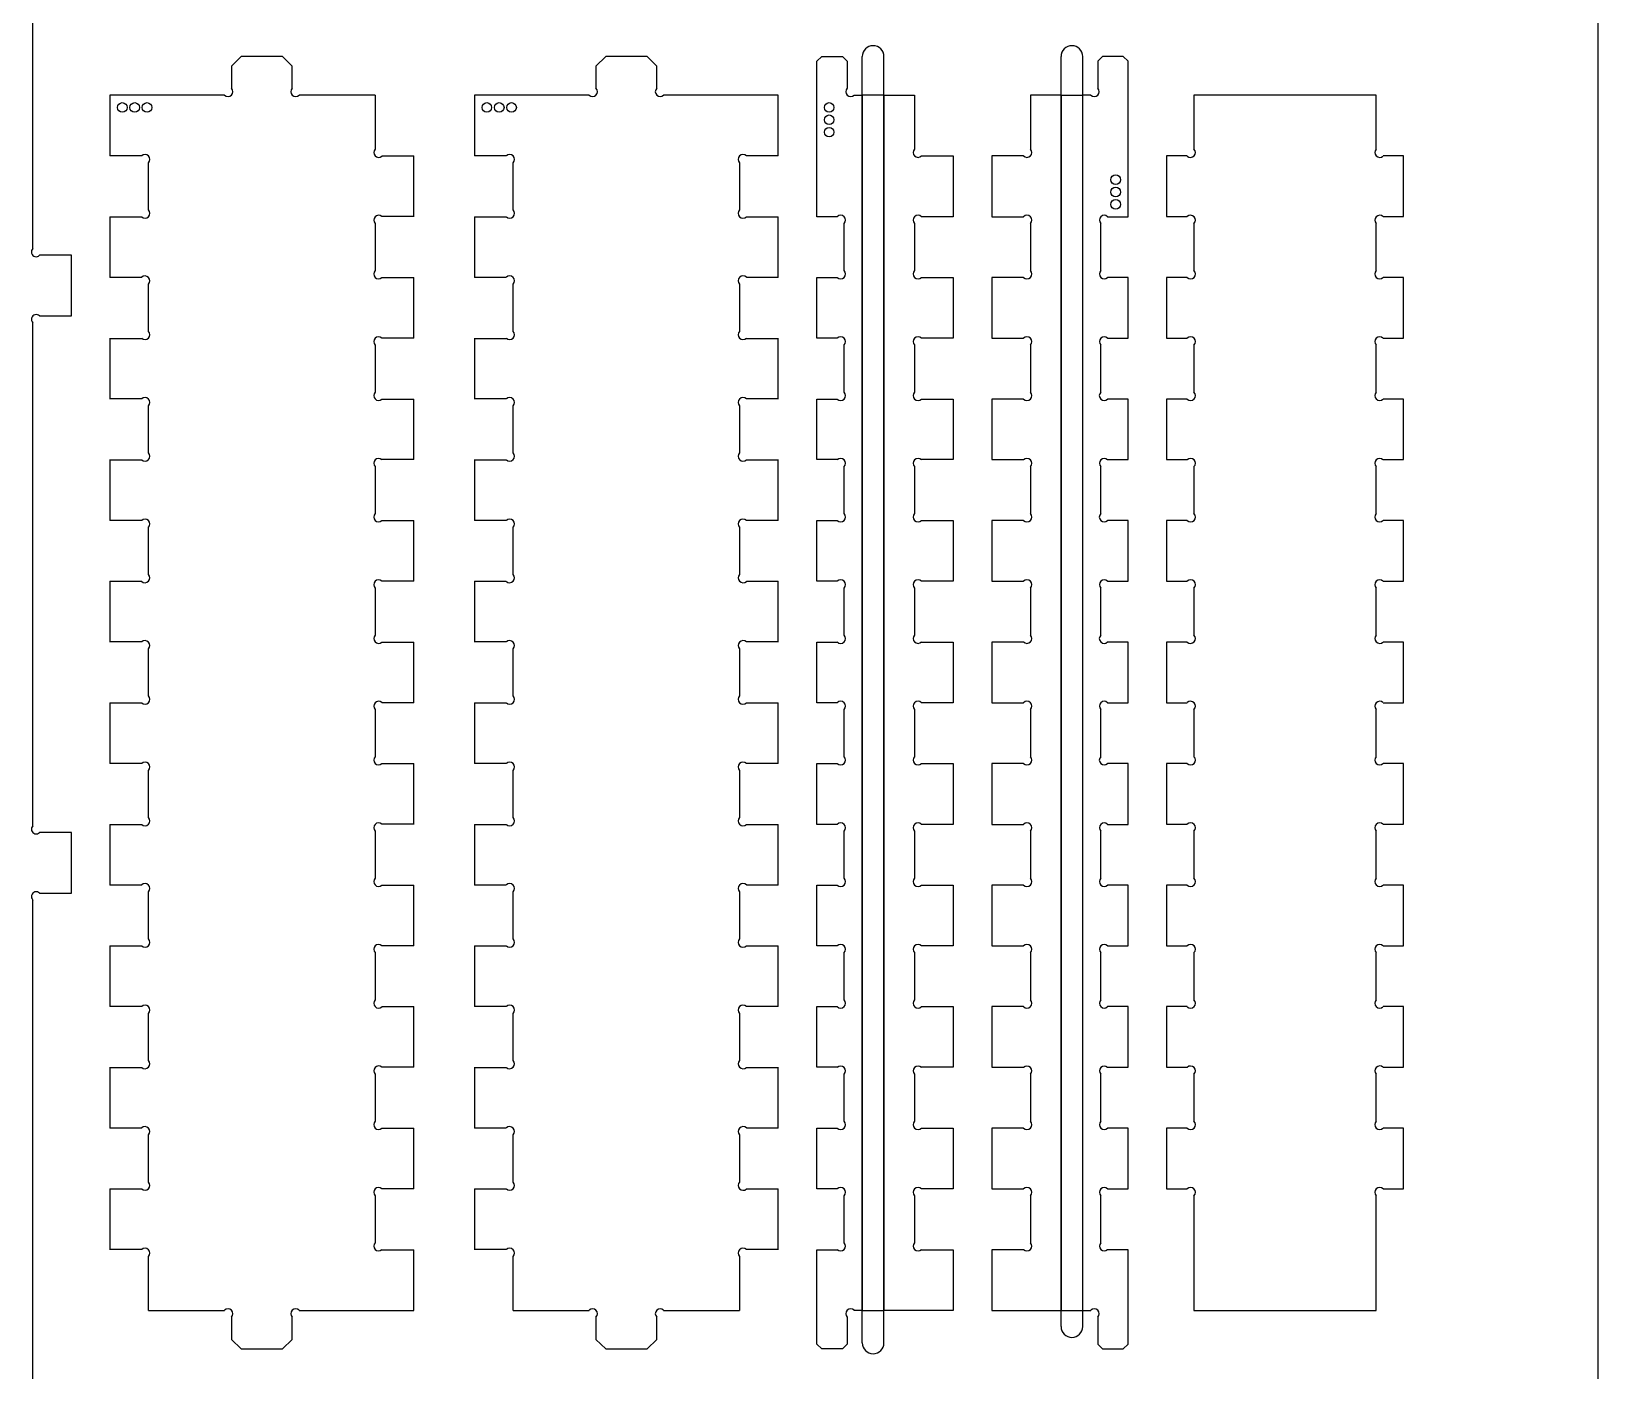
# Model space of a CAD drawing. Header units: inches. Extents: x 0.8 to 22.5, y -0.3 to 48.
# Drawn here: x 12.35 to 22.5, y 13.15 to 21.83 of the extents above; entities that cross this region are included whole.
import ezdxf

# ---------------------------------------------------------------- set-up
doc = ezdxf.new("R2010")
doc.units = ezdxf.units.IN
doc.header["$MEASUREMENT"] = 0
doc.layers.add('FORMAT', color=7, linetype='Continuous')

msp = doc.modelspace()

# ---------------------------------------------------------------- linework, layer by layer
at = {"color": 7, "linetype": 'Continuous', "lineweight": 25}
for p, q in [((13.706, 21.668), (13.644, 21.605)), ((13.975, 21.668), (13.706, 21.668)), ((14.038, 21.605), (13.975, 21.668)), ((16.069, 21.668), (16.006, 21.605)), ((16.337, 21.668), (16.069, 21.668)), ((16.4, 21.605), (16.337, 21.668)), ((17.469, 21.668), (17.437, 21.637)), ((17.437, 20.63), (17.437, 21.637)), ((17.469, 21.668), (17.603, 21.668)), ((17.634, 21.637), (17.603, 21.668)), ((17.634, 21.637), (17.634, 21.462)), ((19.288, 21.668), (19.257, 21.637)), ((19.257, 21.637), (19.257, 21.462)), ((19.423, 21.668), (19.288, 21.668)), ((19.454, 21.637), (19.423, 21.668)), ((19.454, 20.63), (19.454, 21.637)), ((13.644, 21.605), (13.644, 21.462)), ((14.038, 21.462), (14.038, 21.605)), ((16.006, 21.605), (16.006, 21.462)), ((16.4, 21.462), (16.4, 21.605)), ((12.857, 21.418), (12.857, 21.024)), ((13.6, 21.418), (12.857, 21.418)), ((14.575, 21.418), (14.082, 21.418)), ((14.575, 21.418), (14.575, 21.068)), ((15.219, 21.418), (15.219, 21.024)), ((15.962, 21.418), (15.219, 21.418)), ((17.187, 21.418), (16.444, 21.418)), ((17.187, 21.024), (17.187, 21.418)), ((17.678, 21.418), (17.731, 21.418)), ((17.731, 21.418), (17.731, 13.544)), ((17.872, 21.418), (17.731, 21.418)), ((17.872, 21.418), (18.071, 21.418)), ((17.872, 21.418), (17.872, 13.544)), ((18.071, 21.418), (18.071, 21.068)), ((18.821, 21.418), (18.821, 21.068)), ((19.02, 21.418), (18.821, 21.418)), ((19.02, 21.418), (19.02, 13.544)), ((19.02, 21.418), (19.16, 21.418)), ((19.213, 21.418), (19.16, 21.418)), ((19.16, 13.544), (19.16, 21.418)), ((21.062, 21.418), (19.881, 21.418)), ((19.881, 21.418), (19.881, 21.068)), ((21.062, 21.068), (21.062, 21.418)), ((13.063, 21.025), (12.857, 21.025)), ((12.857, 21.025), (12.857, 21.024)), ((12.857, 21.024), (12.857, 21.024)), ((14.619, 21.024), (14.825, 21.024)), ((14.825, 21.024), (14.825, 21.024)), ((14.825, 21.024), (14.825, 21.024)), ((14.825, 20.63), (14.825, 21.024)), ((15.219, 21.025), (15.219, 21.024)), ((15.425, 21.025), (15.219, 21.025)), ((15.219, 21.024), (15.219, 21.024)), ((17.187, 21.025), (16.981, 21.025)), ((17.187, 21.024), (17.187, 21.025)), ((17.187, 21.024), (17.187, 21.024)), ((18.115, 21.024), (18.321, 21.024)), ((18.321, 21.024), (18.321, 20.63)), ((18.571, 21.024), (18.571, 20.63)), ((18.776, 21.024), (18.571, 21.024)), ((19.837, 21.024), (19.704, 21.024)), ((19.704, 21.024), (19.704, 20.631)), ((21.239, 21.024), (21.106, 21.024)), ((21.239, 20.631), (21.239, 21.024)), ((13.107, 20.675), (13.107, 20.98)), ((15.469, 20.675), (15.469, 20.98)), ((16.937, 20.98), (16.937, 20.675)), ((12.857, 20.63), (12.857, 20.63)), ((12.857, 20.63), (12.857, 20.63)), ((12.857, 20.63), (13.063, 20.63)), ((12.857, 20.63), (12.857, 20.237)), ((14.825, 20.631), (14.619, 20.631)), ((14.825, 20.63), (14.825, 20.631)), ((14.825, 20.63), (14.825, 20.63)), ((15.219, 20.63), (15.219, 20.237)), ((15.219, 20.63), (15.425, 20.63)), ((15.219, 20.63), (15.219, 20.63)), ((15.219, 20.63), (15.219, 20.63)), ((16.981, 20.63), (17.187, 20.63)), ((17.187, 20.63), (17.187, 20.63)), ((17.187, 20.237), (17.187, 20.63)), ((17.187, 20.63), (17.187, 20.63)), ((17.57, 20.63), (17.437, 20.63)), ((18.321, 20.63), (18.115, 20.63)), ((18.571, 20.63), (18.776, 20.63)), ((19.321, 20.63), (19.454, 20.63)), ((19.704, 20.631), (19.837, 20.631)), ((21.106, 20.631), (21.239, 20.631)), ((14.575, 20.586), (14.575, 20.281)), ((17.614, 20.281), (17.614, 20.586)), ((18.071, 20.586), (18.071, 20.281)), ((18.821, 20.586), (18.821, 20.281)), ((19.277, 20.281), (19.277, 20.586)), ((19.881, 20.586), (19.881, 20.281)), ((21.062, 20.281), (21.062, 20.586)), ((12.857, 20.237), (12.857, 20.237)), ((12.857, 20.237), (12.857, 20.237)), ((13.063, 20.237), (12.857, 20.237)), ((14.619, 20.236), (14.825, 20.236)), ((14.825, 20.236), (14.825, 20.237)), ((14.825, 20.237), (14.825, 20.237)), ((14.825, 19.843), (14.825, 20.237)), ((15.219, 20.237), (15.219, 20.237)), ((15.425, 20.237), (15.219, 20.237)), ((15.219, 20.237), (15.219, 20.237)), ((17.187, 20.237), (16.981, 20.237)), ((17.187, 20.237), (17.187, 20.237)), ((17.187, 20.237), (17.187, 20.237)), ((17.437, 20.237), (17.57, 20.237)), ((17.437, 19.843), (17.437, 20.237)), ((18.115, 20.237), (18.321, 20.237)), ((18.321, 20.237), (18.321, 19.843)), ((18.776, 20.237), (18.571, 20.237)), ((18.571, 20.237), (18.571, 19.843)), ((19.454, 20.237), (19.321, 20.237)), ((19.454, 19.843), (19.454, 20.237)), ((19.704, 20.236), (19.704, 19.843)), ((19.837, 20.236), (19.704, 20.236)), ((21.239, 20.236), (21.106, 20.236)), ((21.239, 19.843), (21.239, 20.236)), ((13.107, 19.887), (13.107, 20.193)), ((15.469, 19.887), (15.469, 20.193)), ((16.937, 20.193), (16.937, 19.887)), ((12.857, 19.843), (12.857, 19.843)), ((12.857, 19.843), (12.857, 19.842)), ((12.857, 19.843), (12.857, 19.449)), ((12.857, 19.842), (13.063, 19.842)), ((14.575, 19.799), (14.575, 19.493)), ((14.825, 19.843), (14.619, 19.843)), ((14.825, 19.843), (14.825, 19.843)), ((14.825, 19.843), (14.825, 19.843)), ((15.219, 19.843), (15.219, 19.449)), ((15.219, 19.843), (15.219, 19.843)), ((15.219, 19.843), (15.219, 19.842)), ((15.219, 19.842), (15.425, 19.842)), ((16.981, 19.842), (17.187, 19.842)), ((17.187, 19.449), (17.187, 19.843)), ((17.187, 19.842), (17.187, 19.843)), ((17.187, 19.843), (17.187, 19.843)), ((17.57, 19.843), (17.437, 19.843)), ((17.614, 19.493), (17.614, 19.799)), ((18.071, 19.799), (18.071, 19.493)), ((18.321, 19.843), (18.115, 19.843)), ((18.571, 19.843), (18.776, 19.843)), ((18.821, 19.799), (18.821, 19.493)), ((19.277, 19.493), (19.277, 19.799)), ((19.321, 19.843), (19.454, 19.843)), ((19.704, 19.843), (19.837, 19.843)), ((19.881, 19.799), (19.881, 19.493)), ((21.062, 19.493), (21.062, 19.799)), ((21.106, 19.843), (21.239, 19.843)), ((13.063, 19.45), (12.857, 19.45)), ((12.857, 19.45), (12.857, 19.449)), ((12.857, 19.449), (12.857, 19.449)), ((13.107, 19.1), (13.107, 19.405)), ((14.619, 19.449), (14.825, 19.449)), ((14.825, 19.449), (14.825, 19.449)), ((14.825, 19.056), (14.825, 19.449)), ((14.825, 19.449), (14.825, 19.449)), ((15.425, 19.45), (15.219, 19.45)), ((15.219, 19.45), (15.219, 19.449)), ((15.219, 19.449), (15.219, 19.449)), ((15.469, 19.1), (15.469, 19.405)), ((16.937, 19.405), (16.937, 19.1)), ((17.187, 19.45), (16.981, 19.45)), ((17.187, 19.449), (17.187, 19.45)), ((17.187, 19.449), (17.187, 19.449)), ((17.437, 19.449), (17.57, 19.449)), ((17.437, 19.056), (17.437, 19.449)), ((18.115, 19.449), (18.321, 19.449)), ((18.321, 19.449), (18.321, 19.056)), ((18.571, 19.449), (18.571, 19.056)), ((18.776, 19.449), (18.571, 19.449)), ((19.454, 19.449), (19.321, 19.449)), ((19.454, 19.056), (19.454, 19.449)), ((19.704, 19.449), (19.704, 19.056)), ((19.837, 19.449), (19.704, 19.449)), ((21.239, 19.449), (21.106, 19.449)), ((21.239, 19.056), (21.239, 19.449)), ((12.857, 19.056), (12.857, 19.055)), ((12.857, 19.056), (12.857, 18.662)), ((12.857, 19.056), (12.857, 19.056)), ((12.857, 19.055), (13.063, 19.055)), ((14.575, 19.011), (14.575, 18.706)), ((14.825, 19.056), (14.619, 19.056)), ((14.825, 19.056), (14.825, 19.056)), ((14.825, 19.056), (14.825, 19.056)), ((15.219, 19.056), (15.219, 19.056)), ((15.219, 19.056), (15.219, 18.662)), ((15.219, 19.056), (15.219, 19.055)), ((15.219, 19.055), (15.425, 19.055)), ((16.981, 19.055), (17.187, 19.055)), ((17.187, 19.056), (17.187, 19.056)), ((17.187, 18.662), (17.187, 19.056)), ((17.187, 19.055), (17.187, 19.056)), ((17.57, 19.056), (17.437, 19.056)), ((17.614, 18.706), (17.614, 19.011)), ((18.071, 19.011), (18.071, 18.706)), ((18.321, 19.056), (18.115, 19.056)), ((18.571, 19.056), (18.776, 19.056)), ((18.821, 19.011), (18.821, 18.706)), ((19.277, 18.706), (19.277, 19.011)), ((19.321, 19.056), (19.454, 19.056)), ((19.704, 19.056), (19.837, 19.056)), ((19.881, 19.011), (19.881, 18.706)), ((21.062, 18.706), (21.062, 19.011)), ((21.106, 19.056), (21.239, 19.056)), ((13.063, 18.662), (12.857, 18.662)), ((12.857, 18.662), (12.857, 18.662)), ((12.857, 18.662), (12.857, 18.662)), ((13.107, 18.312), (13.107, 18.618)), ((14.619, 18.661), (14.825, 18.661)), ((14.825, 18.662), (14.825, 18.662)), ((14.825, 18.268), (14.825, 18.662)), ((14.825, 18.661), (14.825, 18.662)), ((15.425, 18.662), (15.219, 18.662)), ((15.219, 18.662), (15.219, 18.662)), ((15.219, 18.662), (15.219, 18.662)), ((15.469, 18.312), (15.469, 18.618)), ((16.937, 18.618), (16.937, 18.312)), ((17.187, 18.662), (16.981, 18.662)), ((17.187, 18.662), (17.187, 18.662)), ((17.187, 18.662), (17.187, 18.662)), ((17.437, 18.662), (17.57, 18.662)), ((17.437, 18.268), (17.437, 18.662)), ((18.115, 18.662), (18.321, 18.662)), ((18.321, 18.662), (18.321, 18.268)), ((18.571, 18.662), (18.571, 18.268)), ((18.776, 18.662), (18.571, 18.662)), ((19.454, 18.662), (19.321, 18.662)), ((19.454, 18.268), (19.454, 18.662)), ((19.704, 18.661), (19.704, 18.269)), ((19.837, 18.661), (19.704, 18.661)), ((21.239, 18.661), (21.106, 18.661)), ((21.239, 18.269), (21.239, 18.661)), ((12.857, 18.268), (12.857, 18.268)), ((12.857, 18.268), (12.857, 18.268)), ((12.857, 18.268), (13.063, 18.268)), ((12.857, 18.268), (12.857, 17.874)), ((14.575, 18.224), (14.575, 17.919)), ((14.825, 18.269), (14.619, 18.269)), ((14.825, 18.268), (14.825, 18.269)), ((14.825, 18.268), (14.825, 18.268)), ((15.219, 18.268), (15.219, 17.874)), ((15.219, 18.268), (15.425, 18.268)), ((15.219, 18.268), (15.219, 18.268)), ((15.219, 18.268), (15.219, 18.268)), ((16.981, 18.268), (17.187, 18.268)), ((17.187, 17.874), (17.187, 18.268)), ((17.187, 18.268), (17.187, 18.268)), ((17.187, 18.268), (17.187, 18.268)), ((17.57, 18.268), (17.437, 18.268)), ((17.614, 17.919), (17.614, 18.224)), ((18.071, 18.224), (18.071, 17.919)), ((18.321, 18.268), (18.115, 18.268)), ((18.571, 18.268), (18.776, 18.268)), ((18.821, 18.224), (18.821, 17.919)), ((19.277, 17.919), (19.277, 18.224)), ((19.321, 18.268), (19.454, 18.268)), ((19.704, 18.269), (19.837, 18.269)), ((19.881, 18.224), (19.881, 17.919)), ((21.062, 17.919), (21.062, 18.224)), ((21.106, 18.269), (21.239, 18.269)), ((12.857, 17.875), (12.857, 17.874)), ((13.063, 17.875), (12.857, 17.875)), ((12.857, 17.874), (12.857, 17.874)), ((14.619, 17.874), (14.825, 17.874)), ((14.825, 17.874), (14.825, 17.874)), ((14.825, 17.874), (14.825, 17.874)), ((14.825, 17.481), (14.825, 17.874)), ((15.425, 17.875), (15.219, 17.875)), ((15.219, 17.875), (15.219, 17.874)), ((15.219, 17.874), (15.219, 17.874)), ((17.187, 17.875), (16.981, 17.875)), ((17.187, 17.874), (17.187, 17.875)), ((17.187, 17.874), (17.187, 17.874)), ((17.437, 17.874), (17.57, 17.874)), ((17.437, 17.481), (17.437, 17.874)), ((18.115, 17.874), (18.321, 17.874)), ((18.321, 17.874), (18.321, 17.481)), ((18.571, 17.874), (18.571, 17.481)), ((18.776, 17.874), (18.571, 17.874)), ((19.454, 17.874), (19.321, 17.874)), ((19.454, 17.481), (19.454, 17.874)), ((19.704, 17.874), (19.704, 17.481)), ((19.837, 17.874), (19.704, 17.874)), ((21.239, 17.874), (21.106, 17.874)), ((21.239, 17.481), (21.239, 17.874)), ((13.107, 17.525), (13.107, 17.83)), ((15.469, 17.525), (15.469, 17.83)), ((16.937, 17.83), (16.937, 17.525)), ((12.857, 17.481), (12.857, 17.087)), ((12.857, 17.481), (12.857, 17.481)), ((12.857, 17.481), (12.857, 17.48)), ((12.857, 17.48), (13.063, 17.48)), ((14.825, 17.481), (14.619, 17.481)), ((14.825, 17.481), (14.825, 17.481)), ((14.825, 17.481), (14.825, 17.481)), ((15.219, 17.481), (15.219, 17.087)), ((15.219, 17.481), (15.219, 17.481)), ((15.219, 17.481), (15.219, 17.48)), ((15.219, 17.48), (15.425, 17.48)), ((16.981, 17.48), (17.187, 17.48)), ((17.187, 17.087), (17.187, 17.481)), ((17.187, 17.48), (17.187, 17.481)), ((17.187, 17.481), (17.187, 17.481)), ((17.57, 17.481), (17.437, 17.481)), ((18.321, 17.481), (18.115, 17.481)), ((18.571, 17.481), (18.776, 17.481)), ((19.321, 17.481), (19.454, 17.481)), ((19.704, 17.481), (19.837, 17.481)), ((21.106, 17.481), (21.239, 17.481)), ((14.575, 17.437), (14.575, 17.131)), ((17.614, 17.131), (17.614, 17.437)), ((18.071, 17.437), (18.071, 17.131)), ((18.821, 17.437), (18.821, 17.131)), ((19.277, 17.131), (19.277, 17.437)), ((19.881, 17.437), (19.881, 17.131)), ((21.062, 17.131), (21.062, 17.437)), ((13.063, 17.088), (12.857, 17.088)), ((12.857, 17.088), (12.857, 17.087)), ((12.857, 17.087), (12.857, 17.087)), ((14.619, 17.087), (14.825, 17.087)), ((14.825, 17.087), (14.825, 17.087)), ((14.825, 17.087), (14.825, 17.087)), ((14.825, 16.693), (14.825, 17.087)), ((15.425, 17.088), (15.219, 17.088)), ((15.219, 17.088), (15.219, 17.087)), ((15.219, 17.087), (15.219, 17.087)), ((17.187, 17.088), (16.981, 17.088)), ((17.187, 17.087), (17.187, 17.088)), ((17.187, 17.087), (17.187, 17.087)), ((17.437, 16.693), (17.437, 17.087)), ((17.437, 17.087), (17.57, 17.087)), ((18.115, 17.087), (18.321, 17.087)), ((18.321, 17.087), (18.321, 16.693)), ((18.571, 17.087), (18.571, 16.693)), ((18.776, 17.087), (18.571, 17.087)), ((19.454, 17.087), (19.321, 17.087)), ((19.454, 16.693), (19.454, 17.087)), ((19.837, 17.087), (19.704, 17.087)), ((19.704, 17.087), (19.704, 16.694)), ((21.239, 17.087), (21.106, 17.087)), ((21.239, 16.694), (21.239, 17.087)), ((13.107, 16.738), (13.107, 17.043)), ((15.469, 16.738), (15.469, 17.043)), ((16.937, 17.043), (16.937, 16.738)), ((12.857, 16.693), (12.857, 16.693)), ((12.857, 16.693), (13.063, 16.693)), ((12.857, 16.693), (12.857, 16.693)), ((12.857, 16.693), (12.857, 16.3)), ((14.575, 16.649), (14.575, 16.344)), ((14.825, 16.694), (14.619, 16.694)), ((14.825, 16.693), (14.825, 16.694)), ((14.825, 16.693), (14.825, 16.693)), ((15.219, 16.693), (15.219, 16.3)), ((15.219, 16.693), (15.219, 16.693)), ((15.219, 16.693), (15.219, 16.693)), ((15.219, 16.693), (15.425, 16.693)), ((16.981, 16.693), (17.187, 16.693)), ((17.187, 16.3), (17.187, 16.693)), ((17.187, 16.693), (17.187, 16.693)), ((17.187, 16.693), (17.187, 16.693)), ((17.57, 16.693), (17.437, 16.693)), ((17.614, 16.344), (17.614, 16.649)), ((18.071, 16.649), (18.071, 16.344)), ((18.321, 16.693), (18.115, 16.693)), ((18.571, 16.693), (18.776, 16.693)), ((18.821, 16.649), (18.821, 16.344)), ((19.277, 16.344), (19.277, 16.649)), ((19.321, 16.693), (19.454, 16.693)), ((19.704, 16.694), (19.837, 16.694)), ((19.881, 16.649), (19.881, 16.344)), ((21.062, 16.344), (21.062, 16.649)), ((21.106, 16.694), (21.239, 16.694)), ((12.857, 16.3), (12.857, 16.3)), ((12.857, 16.3), (12.857, 16.3)), ((13.063, 16.3), (12.857, 16.3)), ((13.107, 15.95), (13.107, 16.255)), ((14.619, 16.299), (14.825, 16.299)), ((14.825, 16.299), (14.825, 16.3)), ((14.825, 16.3), (14.825, 16.3)), ((14.825, 15.906), (14.825, 16.3)), ((15.219, 16.3), (15.219, 16.3)), ((15.425, 16.3), (15.219, 16.3)), ((15.219, 16.3), (15.219, 16.3)), ((15.469, 15.95), (15.469, 16.255)), ((16.937, 16.255), (16.937, 15.95)), ((17.187, 16.3), (16.981, 16.3)), ((17.187, 16.3), (17.187, 16.3)), ((17.187, 16.3), (17.187, 16.3)), ((17.437, 15.906), (17.437, 16.3)), ((17.437, 16.3), (17.57, 16.3)), ((18.115, 16.3), (18.321, 16.3)), ((18.321, 16.3), (18.321, 15.906)), ((18.571, 16.3), (18.571, 15.906)), ((18.776, 16.3), (18.571, 16.3)), ((19.454, 16.3), (19.321, 16.3)), ((19.454, 15.906), (19.454, 16.3)), ((19.837, 16.299), (19.704, 16.299)), ((19.704, 16.299), (19.704, 15.906)), ((21.239, 16.299), (21.106, 16.299)), ((21.239, 15.906), (21.239, 16.299)), ((12.857, 15.906), (12.857, 15.906)), ((12.857, 15.906), (12.857, 15.512)), ((12.857, 15.906), (12.857, 15.905)), ((12.857, 15.905), (13.063, 15.905)), ((14.575, 15.862), (14.575, 15.556)), ((14.825, 15.906), (14.619, 15.906)), ((14.825, 15.906), (14.825, 15.906)), ((14.825, 15.906), (14.825, 15.906)), ((15.219, 15.906), (15.219, 15.906)), ((15.219, 15.906), (15.219, 15.512)), ((15.219, 15.906), (15.219, 15.905)), ((15.219, 15.905), (15.425, 15.905)), ((16.981, 15.905), (17.187, 15.905)), ((17.187, 15.906), (17.187, 15.906)), ((17.187, 15.512), (17.187, 15.906)), ((17.187, 15.905), (17.187, 15.906)), ((17.57, 15.906), (17.437, 15.906)), ((17.614, 15.556), (17.614, 15.862)), ((18.071, 15.862), (18.071, 15.556)), ((18.321, 15.906), (18.115, 15.906)), ((18.571, 15.906), (18.776, 15.906)), ((18.821, 15.862), (18.821, 15.556)), ((19.277, 15.556), (19.277, 15.862)), ((19.321, 15.906), (19.454, 15.906)), ((19.704, 15.906), (19.837, 15.906)), ((19.881, 15.862), (19.881, 15.556)), ((21.062, 15.556), (21.062, 15.862)), ((21.106, 15.906), (21.239, 15.906)), ((13.063, 15.513), (12.857, 15.513)), ((12.857, 15.513), (12.857, 15.512)), ((12.857, 15.512), (12.857, 15.512)), ((13.107, 15.163), (13.107, 15.468)), ((14.619, 15.512), (14.825, 15.512)), ((14.825, 15.512), (14.825, 15.512)), ((14.825, 15.119), (14.825, 15.512)), ((14.825, 15.512), (14.825, 15.512)), ((15.425, 15.513), (15.219, 15.513)), ((15.219, 15.513), (15.219, 15.512)), ((15.219, 15.512), (15.219, 15.512)), ((15.469, 15.163), (15.469, 15.468)), ((16.937, 15.468), (16.937, 15.163)), ((17.187, 15.513), (16.981, 15.513)), ((17.187, 15.512), (17.187, 15.513)), ((17.187, 15.512), (17.187, 15.512)), ((17.437, 15.119), (17.437, 15.512)), ((17.437, 15.512), (17.57, 15.512)), ((18.115, 15.512), (18.321, 15.512)), ((18.321, 15.512), (18.321, 15.119)), ((18.571, 15.512), (18.571, 15.119)), ((18.776, 15.512), (18.571, 15.512)), ((19.454, 15.512), (19.321, 15.512)), ((19.454, 15.119), (19.454, 15.512)), ((19.837, 15.512), (19.704, 15.512)), ((19.704, 15.512), (19.704, 15.119)), ((21.239, 15.512), (21.106, 15.512)), ((21.239, 15.119), (21.239, 15.512)), ((12.857, 15.119), (12.857, 14.725)), ((12.857, 15.119), (12.857, 15.119)), ((12.857, 15.119), (12.857, 15.118)), ((12.857, 15.118), (13.063, 15.118)), ((14.575, 15.074), (14.575, 14.769)), ((14.825, 15.119), (14.619, 15.119)), ((14.825, 15.119), (14.825, 15.119)), ((14.825, 15.119), (14.825, 15.119)), ((15.219, 15.119), (15.219, 14.725)), ((15.219, 15.119), (15.219, 15.119)), ((15.219, 15.119), (15.219, 15.118)), ((15.219, 15.118), (15.425, 15.118)), ((16.981, 15.118), (17.187, 15.118)), ((17.187, 15.119), (17.187, 15.119)), ((17.187, 14.725), (17.187, 15.119)), ((17.187, 15.118), (17.187, 15.119)), ((17.57, 15.119), (17.437, 15.119)), ((17.614, 14.769), (17.614, 15.074)), ((18.071, 15.074), (18.071, 14.769)), ((18.321, 15.119), (18.115, 15.119)), ((18.571, 15.119), (18.776, 15.119)), ((18.821, 15.074), (18.821, 14.769)), ((19.277, 14.769), (19.277, 15.074)), ((19.321, 15.119), (19.454, 15.119)), ((19.704, 15.119), (19.837, 15.119)), ((19.881, 15.074), (19.881, 14.769)), ((21.062, 14.769), (21.062, 15.074)), ((21.106, 15.119), (21.239, 15.119)), ((13.063, 14.725), (12.857, 14.725)), ((12.857, 14.725), (12.857, 14.725)), ((12.857, 14.725), (12.857, 14.725)), ((14.619, 14.724), (14.825, 14.724)), ((14.825, 14.725), (14.825, 14.725)), ((14.825, 14.331), (14.825, 14.725)), ((14.825, 14.724), (14.825, 14.725)), ((15.219, 14.725), (15.219, 14.725)), ((15.219, 14.725), (15.219, 14.725)), ((15.425, 14.725), (15.219, 14.725)), ((17.187, 14.725), (16.981, 14.725)), ((17.187, 14.725), (17.187, 14.725)), ((17.187, 14.725), (17.187, 14.725)), ((17.437, 14.331), (17.437, 14.725)), ((17.437, 14.725), (17.57, 14.725)), ((18.115, 14.725), (18.321, 14.725)), ((18.321, 14.725), (18.321, 14.331)), ((18.571, 14.725), (18.571, 14.331)), ((18.776, 14.725), (18.571, 14.725)), ((19.454, 14.725), (19.321, 14.725)), ((19.454, 14.331), (19.454, 14.725)), ((19.704, 14.724), (19.704, 14.331)), ((19.837, 14.724), (19.704, 14.724)), ((21.239, 14.724), (21.106, 14.724)), ((21.239, 14.331), (21.239, 14.724)), ((13.107, 14.375), (13.107, 14.681)), ((15.469, 14.375), (15.469, 14.681)), ((16.937, 14.681), (16.937, 14.375)), ((12.857, 14.331), (12.857, 13.937)), ((12.857, 14.331), (12.857, 14.331)), ((12.857, 14.331), (12.857, 14.331)), ((12.857, 14.331), (13.063, 14.331)), ((14.825, 14.332), (14.619, 14.332)), ((14.825, 14.331), (14.825, 14.332)), ((14.825, 14.331), (14.825, 14.331)), ((15.219, 14.331), (15.219, 13.937)), ((15.219, 14.331), (15.219, 14.331)), ((15.219, 14.331), (15.425, 14.331)), ((15.219, 14.331), (15.219, 14.331)), ((16.981, 14.331), (17.187, 14.331)), ((17.187, 13.937), (17.187, 14.331)), ((17.187, 14.331), (17.187, 14.331)), ((17.187, 14.331), (17.187, 14.331)), ((17.57, 14.331), (17.437, 14.331)), ((18.321, 14.331), (18.115, 14.331)), ((18.571, 14.331), (18.776, 14.331)), ((19.321, 14.331), (19.454, 14.331)), ((19.704, 14.331), (19.837, 14.331)), ((21.106, 14.331), (21.239, 14.331)), ((14.575, 14.287), (14.575, 13.982)), ((17.614, 13.982), (17.614, 14.287)), ((18.071, 14.287), (18.071, 13.982)), ((18.821, 14.287), (18.821, 13.982)), ((19.277, 13.982), (19.277, 14.287)), ((19.881, 14.287), (19.881, 13.544)), ((21.062, 13.544), (21.062, 14.287)), ((13.063, 13.938), (12.857, 13.938)), ((12.857, 13.938), (12.857, 13.937)), ((12.857, 13.937), (12.857, 13.937)), ((14.619, 13.937), (14.825, 13.937)), ((14.825, 13.937), (14.825, 13.937)), ((14.825, 13.544), (14.825, 13.937)), ((14.825, 13.937), (14.825, 13.937)), ((15.425, 13.938), (15.219, 13.938)), ((15.219, 13.938), (15.219, 13.937)), ((15.219, 13.937), (15.219, 13.937)), ((17.187, 13.938), (16.981, 13.938)), ((17.187, 13.937), (17.187, 13.938)), ((17.187, 13.937), (17.187, 13.937)), ((17.437, 13.325), (17.437, 13.937)), ((17.437, 13.937), (17.57, 13.937)), ((18.115, 13.937), (18.321, 13.937)), ((18.321, 13.937), (18.321, 13.544)), ((18.571, 13.937), (18.571, 13.544)), ((18.776, 13.937), (18.571, 13.937)), ((19.454, 13.937), (19.321, 13.937)), ((19.454, 13.325), (19.454, 13.937)), ((13.107, 13.544), (13.107, 13.893)), ((15.469, 13.544), (15.469, 13.893)), ((16.937, 13.893), (16.937, 13.544)), ((13.107, 13.544), (13.6, 13.544)), ((13.644, 13.5), (13.644, 13.356)), ((14.038, 13.356), (14.038, 13.5)), ((14.082, 13.544), (14.825, 13.544)), ((15.469, 13.544), (15.962, 13.544)), ((16.006, 13.5), (16.006, 13.356)), ((16.4, 13.356), (16.4, 13.5)), ((16.444, 13.544), (16.937, 13.544)), ((17.634, 13.5), (17.634, 13.325)), ((17.731, 13.544), (17.678, 13.544)), ((17.731, 13.544), (17.872, 13.544)), ((18.321, 13.544), (17.872, 13.544)), ((18.571, 13.544), (19.02, 13.544)), ((19.02, 13.544), (19.16, 13.544)), ((19.16, 13.544), (19.213, 13.544)), ((19.257, 13.5), (19.257, 13.325)), ((19.881, 13.544), (21.062, 13.544)), ((13.644, 13.356), (13.706, 13.294)), ((13.975, 13.294), (14.038, 13.356)), ((16.006, 13.356), (16.069, 13.294)), ((16.337, 13.294), (16.4, 13.356)), ((17.437, 13.325), (17.469, 13.294)), ((17.603, 13.294), (17.634, 13.325)), ((19.257, 13.325), (19.288, 13.294)), ((19.423, 13.294), (19.454, 13.325)), ((13.706, 13.294), (13.975, 13.294)), ((16.069, 13.294), (16.337, 13.294)), ((17.603, 13.294), (17.469, 13.294)), ((19.288, 13.294), (19.423, 13.294))]:
    msp.add_line(p, q, dxfattribs=at)
at = {"color": 7, "linetype": 'Continuous'}
for p, q in [((17.731, 13.333), (17.731, 21.668)), ((17.872, 13.333), (17.872, 21.668)), ((19.02, 13.439), (19.02, 21.668)), ((19.16, 13.439), (19.16, 21.668))]:
    msp.add_line(p, q, dxfattribs=at)
at = {"color": 7, "linetype": 'Continuous', "lineweight": 25}
for centre, radius in [((12.937, 21.338), 0.0313), ((13.017, 21.338), 0.0313), ((13.097, 21.338), 0.0313), ((15.299, 21.338), 0.0312), ((15.379, 21.338), 0.0313), ((15.459, 21.338), 0.0313), ((17.517, 21.338), 0.0312), ((17.517, 21.258), 0.0312), ((17.517, 21.178), 0.0312), ((19.374, 20.87), 0.0312), ((19.374, 20.79), 0.0312), ((19.374, 20.71), 0.0312)]:
    msp.add_circle(centre, radius, dxfattribs=at)
at = {"color": 7, "linetype": 'Continuous'}
for centre, start, end in [((17.802, 21.668), 0, 180), ((19.09, 21.668), 0, 180), ((19.09, 13.439), 180, 0), ((17.802, 13.333), 180, 0)]:
    msp.add_arc(centre, 0.07, start, end, dxfattribs=at)
at = {"color": 7, "linetype": 'Continuous', "lineweight": 25}
for centre, radius, start, end in [((13.622, 21.44), 0.0313, 225, 45), ((14.06, 21.44), 0.0313, 135, 315), ((15.984, 21.44), 0.0312, 225, 45), ((16.422, 21.44), 0.0313, 135, 315), ((17.656, 21.44), 0.0312, 135, 315), ((19.235, 21.44), 0.0312, 225, 45), ((13.084, 21.002), 0.0313, 315, 133.6884), ((14.597, 21.046), 0.0313, 135, 313.6884), ((15.447, 21.002), 0.0313, 315, 133.6884), ((16.959, 21.002), 0.0313, 46.3116, 225), ((18.093, 21.046), 0.0312, 135, 315), ((18.799, 21.046), 0.0312, 225, 45), ((19.859, 21.046), 0.0313, 226.3116, 45), ((21.084, 21.046), 0.0312, 135, 313.6884), ((13.084, 20.652), 0.0313, 226.3116, 45), ((14.597, 20.608), 0.0313, 46.3116, 225), ((15.447, 20.652), 0.0312, 226.3116, 45), ((16.959, 20.652), 0.0313, 135, 313.6884), ((17.592, 20.608), 0.0312, 315, 135), ((18.093, 20.608), 0.0312, 45, 225), ((18.799, 20.608), 0.0312, 315, 135), ((19.299, 20.608), 0.0312, 45, 225), ((19.859, 20.608), 0.0313, 315, 133.6884), ((21.084, 20.608), 0.0313, 46.3116, 225), ((13.084, 20.215), 0.0312, 315, 133.6884), ((14.597, 20.259), 0.0313, 135, 313.6884), ((15.447, 20.215), 0.0313, 315, 133.6884), ((16.959, 20.215), 0.0313, 46.3116, 225), ((17.592, 20.259), 0.0312, 225, 45), ((18.093, 20.259), 0.0312, 135, 315), ((18.799, 20.259), 0.0312, 225, 45), ((19.299, 20.259), 0.0312, 135, 315), ((19.859, 20.259), 0.0312, 226.3116, 45), ((21.084, 20.259), 0.0313, 135, 313.6884), ((13.084, 19.865), 0.0313, 226.3116, 45), ((14.597, 19.821), 0.0313, 46.3116, 225), ((15.447, 19.865), 0.0313, 226.3116, 45), ((16.959, 19.865), 0.0313, 135, 313.6884), ((17.592, 19.821), 0.0312, 315, 135), ((18.093, 19.821), 0.0312, 45, 225), ((18.799, 19.821), 0.0312, 315, 135), ((19.299, 19.821), 0.0312, 45, 225), ((19.859, 19.821), 0.0313, 315, 133.6884), ((21.084, 19.821), 0.0312, 46.3116, 225), ((14.597, 19.471), 0.0313, 135, 313.6884), ((17.592, 19.471), 0.0313, 225, 45), ((18.093, 19.471), 0.0312, 135, 315), ((18.799, 19.471), 0.0312, 225, 45), ((19.299, 19.471), 0.0313, 135, 315), ((19.859, 19.471), 0.0313, 226.3116, 45), ((21.084, 19.471), 0.0313, 135, 313.6884), ((13.084, 19.427), 0.0313, 315, 133.6884), ((15.447, 19.427), 0.0313, 315, 133.6884), ((16.959, 19.427), 0.0313, 46.3116, 225), ((13.084, 19.078), 0.0313, 226.3116, 45), ((15.447, 19.078), 0.0312, 226.3116, 45), ((16.959, 19.078), 0.0313, 135, 313.6884), ((14.597, 19.033), 0.0313, 46.3116, 225), ((17.592, 19.033), 0.0312, 315, 135), ((18.093, 19.033), 0.0312, 45, 225), ((18.799, 19.033), 0.0312, 315, 135), ((19.299, 19.033), 0.0312, 45, 225), ((19.859, 19.033), 0.0313, 315, 133.6884), ((21.084, 19.033), 0.0312, 46.3116, 225), ((14.597, 18.684), 0.0313, 135, 313.6884), ((17.592, 18.684), 0.0313, 225, 45), ((18.093, 18.684), 0.0312, 135, 315), ((18.799, 18.684), 0.0313, 225, 45), ((19.299, 18.684), 0.0313, 135, 315), ((19.859, 18.684), 0.0312, 226.3116, 45), ((21.084, 18.684), 0.0312, 135, 313.6884), ((13.084, 18.64), 0.0313, 315, 133.6884), ((15.447, 18.64), 0.0313, 315, 133.6884), ((16.959, 18.64), 0.0313, 46.3116, 225), ((13.084, 18.29), 0.0312, 226.3116, 45), ((14.597, 18.246), 0.0313, 46.3116, 225), ((15.447, 18.29), 0.0312, 226.3116, 45), ((16.959, 18.29), 0.0313, 135, 313.6884), ((17.592, 18.246), 0.0312, 315, 135), ((18.093, 18.246), 0.0312, 45, 225), ((18.799, 18.246), 0.0312, 315, 135), ((19.299, 18.246), 0.0312, 45, 225), ((19.859, 18.246), 0.0312, 315, 133.6884), ((21.084, 18.246), 0.0313, 46.3116, 225), ((13.084, 17.852), 0.0313, 315, 133.6884), ((14.597, 17.897), 0.0313, 135, 313.6884), ((15.447, 17.852), 0.0312, 315, 133.6884), ((16.959, 17.852), 0.0313, 46.3116, 225), ((17.592, 17.897), 0.0313, 225, 45), ((18.093, 17.897), 0.0312, 135, 315), ((18.799, 17.897), 0.0312, 225, 45), ((19.299, 17.897), 0.0313, 135, 315), ((19.859, 17.897), 0.0313, 226.3116, 45), ((21.084, 17.897), 0.0313, 135, 313.6884), ((13.084, 17.503), 0.0313, 226.3116, 45), ((14.597, 17.459), 0.0313, 46.3116, 225), ((15.447, 17.503), 0.0313, 226.3116, 45), ((16.959, 17.503), 0.0313, 135, 313.6884), ((17.592, 17.459), 0.0312, 315, 135), ((18.093, 17.459), 0.0312, 45, 225), ((18.799, 17.459), 0.0312, 315, 135), ((19.299, 17.459), 0.0312, 45, 225), ((19.859, 17.459), 0.0313, 315, 133.6884), ((21.084, 17.459), 0.0312, 46.3116, 225), ((13.084, 17.065), 0.0313, 315, 133.6884), ((14.597, 17.109), 0.0313, 135, 313.6884), ((15.447, 17.065), 0.0313, 315, 133.6884), ((16.959, 17.065), 0.0313, 46.3116, 225), ((17.592, 17.109), 0.0313, 225, 45), ((18.093, 17.109), 0.0312, 135, 315), ((18.799, 17.109), 0.0312, 225, 45), ((19.299, 17.109), 0.0313, 135, 315), ((19.859, 17.109), 0.0312, 226.3116, 45), ((21.084, 17.109), 0.0313, 135, 313.6884), ((13.084, 16.715), 0.0313, 226.3116, 45), ((14.597, 16.671), 0.0313, 46.3116, 225), ((15.447, 16.715), 0.0313, 226.3116, 45), ((16.959, 16.715), 0.0313, 135, 313.6884), ((17.592, 16.671), 0.0312, 315, 135), ((18.093, 16.671), 0.0312, 45, 225), ((18.799, 16.671), 0.0312, 315, 135), ((19.299, 16.671), 0.0312, 45, 225), ((19.859, 16.671), 0.0312, 315, 133.6884), ((21.084, 16.671), 0.0313, 46.3116, 225), ((14.597, 16.322), 0.0313, 135, 313.6884), ((17.592, 16.322), 0.0312, 225, 45), ((18.093, 16.322), 0.0312, 135, 315), ((18.799, 16.322), 0.0312, 225, 45), ((19.299, 16.322), 0.0312, 135, 315), ((19.859, 16.322), 0.0313, 226.3116, 45), ((21.084, 16.322), 0.0312, 135, 313.6884), ((13.084, 16.278), 0.0312, 315, 133.6884), ((15.447, 16.278), 0.0312, 315, 133.6884), ((16.959, 16.278), 0.0313, 46.3116, 225), ((13.084, 15.928), 0.0313, 226.3116, 45), ((15.447, 15.928), 0.0313, 226.3116, 45), ((16.959, 15.928), 0.0313, 135, 313.6884), ((14.597, 15.884), 0.0313, 46.3116, 225), ((17.592, 15.884), 0.0312, 315, 135), ((18.093, 15.884), 0.0312, 45, 225), ((18.799, 15.884), 0.0312, 315, 135), ((19.299, 15.884), 0.0312, 45, 225), ((19.859, 15.884), 0.0312, 315, 133.6884), ((21.084, 15.884), 0.0313, 46.3116, 225), ((14.597, 15.534), 0.0313, 135, 313.6884), ((17.592, 15.534), 0.0312, 225, 45), ((18.093, 15.534), 0.0312, 135, 315), ((18.799, 15.534), 0.0312, 225, 45), ((19.299, 15.534), 0.0312, 135, 315), ((19.859, 15.534), 0.0313, 226.3116, 45), ((21.084, 15.534), 0.0313, 135, 313.6884), ((13.084, 15.49), 0.0313, 315, 133.6884), ((15.447, 15.49), 0.0313, 315, 133.6884), ((16.959, 15.49), 0.0313, 46.3116, 225), ((13.084, 15.141), 0.0313, 226.3116, 45), ((14.597, 15.096), 0.0313, 46.3116, 225), ((15.447, 15.141), 0.0313, 226.3116, 45), ((16.959, 15.141), 0.0313, 135, 313.6884), ((17.592, 15.096), 0.0312, 315, 135), ((18.093, 15.096), 0.0312, 45, 225), ((18.799, 15.096), 0.0312, 315, 135), ((19.299, 15.096), 0.0312, 45, 225), ((19.859, 15.096), 0.0312, 315, 133.6884), ((21.084, 15.096), 0.0313, 46.3116, 225), ((13.084, 14.703), 0.0313, 315, 133.6884), ((14.597, 14.747), 0.0313, 135, 313.6884), ((15.447, 14.703), 0.0312, 315, 133.6884), ((16.959, 14.703), 0.0313, 46.3116, 225), ((17.592, 14.747), 0.0312, 225, 45), ((18.093, 14.747), 0.0312, 135, 315), ((18.799, 14.747), 0.0313, 225, 45), ((19.299, 14.747), 0.0312, 135, 315), ((19.859, 14.747), 0.0312, 226.3116, 45), ((21.084, 14.747), 0.0313, 135, 313.6884), ((13.084, 14.353), 0.0312, 226.3116, 45), ((14.597, 14.309), 0.0313, 46.3116, 225), ((15.447, 14.353), 0.0312, 226.3116, 45), ((16.959, 14.353), 0.0313, 135, 313.6884), ((17.592, 14.309), 0.0312, 315, 135), ((18.093, 14.309), 0.0312, 45, 225), ((18.799, 14.309), 0.0312, 315, 135), ((19.299, 14.309), 0.0312, 45, 225), ((19.859, 14.309), 0.0312, 315, 135), ((21.084, 14.309), 0.0313, 45, 225), ((13.084, 13.915), 0.0313, 315, 133.6884), ((14.597, 13.96), 0.0313, 135, 313.6884), ((15.447, 13.915), 0.0313, 315, 133.6884), ((16.959, 13.915), 0.0313, 46.3116, 225), ((17.592, 13.96), 0.0312, 225, 45), ((18.093, 13.96), 0.0312, 135, 315), ((18.799, 13.96), 0.0312, 225, 45), ((19.299, 13.96), 0.0312, 135, 315), ((13.622, 13.522), 0.0313, 315, 135), ((14.06, 13.522), 0.0313, 45, 225), ((15.984, 13.522), 0.0313, 315, 135), ((16.422, 13.522), 0.0313, 45, 225), ((17.656, 13.522), 0.0313, 45, 225), ((19.235, 13.522), 0.0313, 315, 135)]:
    msp.add_arc(centre, radius, start, end, dxfattribs=at)
at = {"layer": 'FORMAT'}
msp.add_line((22.497, 47.983), (22.497, -0.323), dxfattribs=at)
at = {"layer": 'FORMAT', "linetype": 'Continuous', "lineweight": 25}
for p, q in [((12.357, 20.425), (12.357, 22.099)), ((12.607, 20.38), (12.401, 20.38)), ((12.607, 19.987), (12.607, 20.38)), ((12.357, 16.684), (12.357, 19.942)), ((12.401, 19.987), (12.607, 19.987)), ((12.607, 16.64), (12.401, 16.64)), ((12.607, 16.247), (12.607, 16.64)), ((12.401, 16.247), (12.607, 16.247)), ((12.357, 12.944), (12.357, 16.202))]:
    msp.add_line(p, q, dxfattribs=at)
for centre, start, end in [((12.379, 20.402), 134.7488, 315.2512), ((12.379, 19.965), 44.7488, 225.2512), ((12.379, 16.662), 134.7488, 315.2512), ((12.379, 16.225), 44.7488, 225.2512)]:
    msp.add_arc(centre, 0.0313, start, end, dxfattribs=at)

doc.saveas('drawing.dxf')
